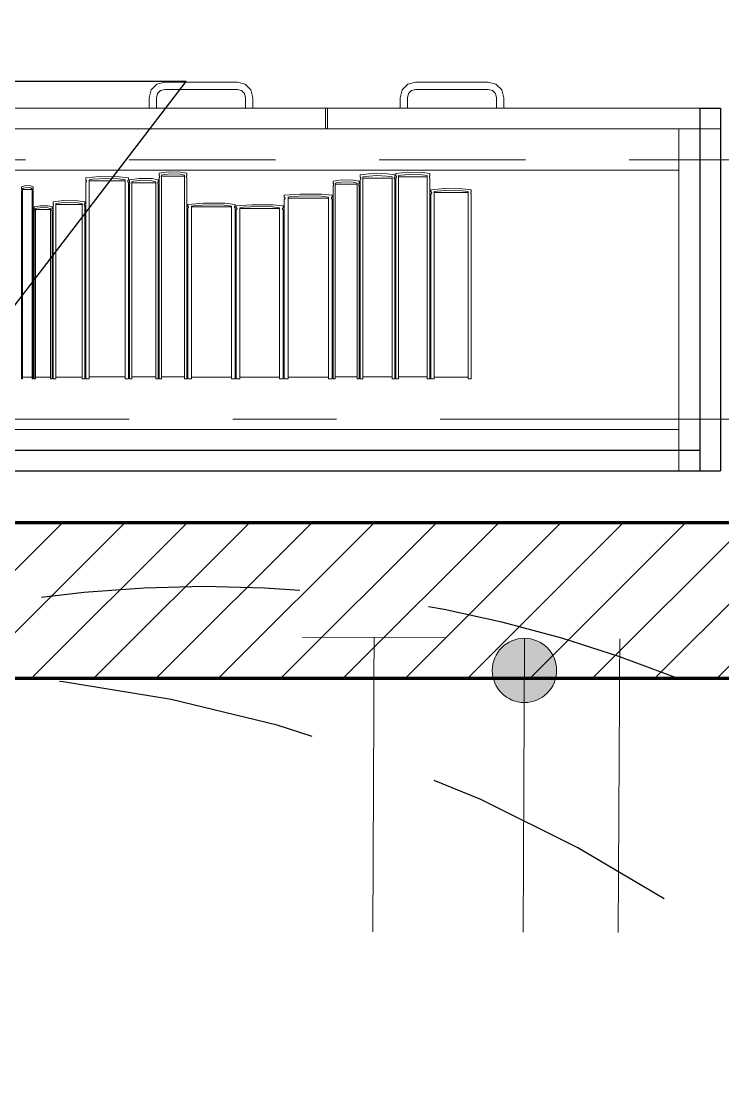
# Model space of a CAD drawing. Header units: inches. Extents: x -19 to 5698, y -728 to 92.
# Drawn here: x 325.341 to 326.018, y 29.315 to 30.334 of the extents above; entities that cross this region are included whole.
import ezdxf

# ---------------------------------------------------------------- set-up
doc = ezdxf.new("R2010")
doc.units = ezdxf.units.IN
doc.header["$MEASUREMENT"] = 0
doc.set_wipeout_variables(frame=1)
for name, pattern in [('HIDDEN', [0.375, 0.25, -0.125]), ('Hidden Line', [0.195611, 0.141111, -0.0545]), ('Punto & Raya', [0.65, 0.5, -0.075, 0, -0.075]), ('RAYITAS', [0.375, 0.25, -0.125]), ('Wipeout_Contour', [1, 0, -1])]:
    doc.linetypes.add(name, pattern=pattern)
doc.layers.get('0').update_dxf_attribs({"color": 61})
for name, color, linetype, lineweight in [('00 conduct tomacorr', 120, 'HIDDEN', 30), ('T-TECHO-E', 150, 'Continuous', 20), ('TOMACORRIENTE', 22, 'RAYITAS', 9)]:
    doc.layers.add(name, color=color, linetype=linetype, lineweight=lineweight)
for name, color, linetype in [('02 _ ARQ _ ALB _ Ejes Generales', 251, 'Continuous'), ('02 _ ARQ _ ZON _ Espacio.3D', 7, 'Continuous'), ('08 _ STR _ EXT _ 09 Vigas', 251, 'Continuous'), ('Estructura - 04 MURO', 7, 'Continuous'), ('Interior - Mobiliario', 7, 'Continuous'), ('Notas - Etiquetas', 7, 'Continuous')]:
    doc.layers.add(name, color=color, linetype=linetype)
doc.dimstyles.new('Estilo_Generado__8', dxfattribs={"dimtxt": 0.18, "dimasz": 0.0912, "dimexe": 0.18, "dimexo": 0.0625, "dimgap": 0, "dimtad": 0, "dimtih": 1, "dimtoh": 1, "dimdec": 4, "dimzin": 0, "dimdsep": 46, "dimcen": 0.09, "dimadec": 0, "dimazin": 0, "dimtfac": 1, "dimtdec": 4, "dimtmove": 0, "dimatfit": 3, "dimldrblk": 'ARROWHEAD_5', "dimfxl": 1, "dimtolj": 1, "dimtzin": 0, "dimarcsym": 0})

# ---------------------------------------------------------------- blocks, each defined once
blk = doc.blocks.new('ARROWHEAD_5')
at = {"linetype": 'Continuous', "lineweight": 0}
blk.add_hatch(color=0, dxfattribs=at).paths.add_polyline_path([(-1, 0.2679), (0, 0), (-1, -0.2679)])
at = {"color": 0, "linetype": 'Continuous', "lineweight": 0}
blk.add_line((0, 0), (-1, 0), dxfattribs=at)
blk = doc.blocks.new('a')
at = {"layer": 'TOMACORRIENTE', "ltscale": 0.05}
h = blk.add_hatch(color=4, dxfattribs=at)
edge = h.paths.add_edge_path()
edge.add_arc((0, 0.0752), 0.02106, 0, 360)
at = {"layer": 'TOMACORRIENTE', "color": 4}
for p, q in [((-0.14553, 0.09625), (-0.0515, 0.09625)), ((-0.09851, 0.09625), (-0.09851, -0.09657)), ((0, 0.09625), (0, -0.09625)), ((0.06232, -0.09625), (0.06232, 0.09625))]:
    blk.add_line(p, q, dxfattribs=at)
blk.add_circle((0, 0.0752), 0.02106, dxfattribs=at)
blk = doc.blocks.new('CABLE 3FACE')
at = {"layer": 'T-TECHO-E', "rotation": 59.94170052614085}
blk.add_blockref('a', (0, 0), dxfattribs=at)

msp = doc.modelspace()

# ---------------------------------------------------------------- linework, layer by layer
at = {"layer": '02 _ ARQ _ ZON _ Espacio.3D', "color": 254, "linetype": 'Continuous', "lineweight": 0, "flags": 128}
for points in [[(322.07, 31), (322.07, 29.7), (328.0701, 29.7), (328.0701, 30.2), (328.57, 30.2), (328.5701, 30.7), (328.92, 30.7), (328.92, 31.899), (330.2701, 31.899), (330.2701, 32.9963), (328.92, 32.9963), (328.9203, 36.3463), (321.57, 36.3463), (321.57, 39.4), (321.17, 39.4), (321.17, 39.75), (317.27, 39.75), (317.27, 29.75), (320.97, 29.75), (320.97, 30.2), (321.57, 30.2), (321.57, 31)], [(324.1701, 26.9), (328.57, 26.9), (328.57, 27), (328.9201, 27), (328.9201, 29.7), (324.32, 29.7), (324.3201, 27.8), (324.1701, 27.8)]]:
    msp.add_lwpolyline(points, close=True, dxfattribs=at)
at = {"layer": 'Interior - Mobiliario', "color": 175, "linetype": 'Continuous', "lineweight": 13}
for p, q in [((325.4724, 30.273), (325.4669, 30.2675)), ((325.4799, 30.275), (325.4724, 30.273)), ((325.5499, 30.275), (325.4799, 30.275)), ((325.5574, 30.273), (325.5499, 30.275)), ((325.5629, 30.2675), (325.5574, 30.273)), ((325.7089, 30.2675), (325.7144, 30.273)), ((325.7144, 30.273), (325.7219, 30.275)), ((325.7219, 30.275), (325.7919, 30.275)), ((325.7919, 30.275), (325.7994, 30.273)), ((325.7994, 30.273), (325.8049, 30.2675)), ((325.4669, 30.2675), (325.4649, 30.26)), ((325.4649, 30.26), (325.4649, 30.25)), ((325.4719, 30.26), (325.473, 30.264)), ((325.4719, 30.25), (325.4719, 30.26)), ((325.473, 30.264), (325.4759, 30.2669)), ((325.4759, 30.2669), (325.4799, 30.268)), ((325.4799, 30.268), (325.5499, 30.268)), ((325.5499, 30.268), (325.5539, 30.2669)), ((325.5539, 30.2669), (325.5568, 30.264)), ((325.5568, 30.264), (325.5579, 30.26)), ((325.5579, 30.26), (325.5579, 30.25)), ((325.5649, 30.26), (325.5629, 30.2675)), ((325.5649, 30.25), (325.5649, 30.26)), ((325.7069, 30.26), (325.7089, 30.2675)), ((325.7069, 30.25), (325.7069, 30.26)), ((325.715, 30.264), (325.7139, 30.26)), ((325.7139, 30.26), (325.7139, 30.25)), ((325.7179, 30.2669), (325.715, 30.264)), ((325.7219, 30.268), (325.7179, 30.2669)), ((325.7919, 30.268), (325.7219, 30.268)), ((325.7959, 30.2669), (325.7919, 30.268)), ((325.7988, 30.264), (325.7959, 30.2669)), ((325.7999, 30.26), (325.7988, 30.264)), ((325.7999, 30.25), (325.7999, 30.26)), ((325.8049, 30.2675), (325.8069, 30.26)), ((325.8069, 30.26), (325.8069, 30.25)), ((325.2759, 30.25), (325.6349, 30.25)), ((325.4649, 30.25), (325.4719, 30.25)), ((325.5579, 30.25), (325.5649, 30.25)), ((325.6349, 30.25), (325.6349, 30.23)), ((325.6369, 30.25), (325.6369, 30.23)), ((325.7139, 30.25), (325.7069, 30.25)), ((325.8069, 30.25), (325.7999, 30.25)), ((325.9959, 30.23), (324.5359, 30.23)), ((325.9759, 30.23), (324.5559, 30.23)), ((325.2759, 30.23), (325.6349, 30.23)), ((325.9759, 30.19), (325.9759, 30.23)), ((325.9959, 29.92), (325.9959, 30.23)), ((324.5559, 30.19), (325.9759, 30.19)), ((325.4834, 30.1886), (325.4745, 30.1872)), ((325.4953, 30.1883), (325.4834, 30.1886)), ((325.5011, 30.1872), (325.4953, 30.1883)), ((325.9759, 29.94), (325.9759, 30.19)), ((325.4174, 30.184), (325.4037, 30.1827)), ((325.4037, 30.1827), (325.4037, 30.1805)), ((325.4037, 30.1805), (325.4039, 30.1804)), ((325.4039, 30.1785), (325.4037, 30.1784)), ((325.4037, 30.1784), (325.4037, 29.9887)), ((325.4039, 30.1804), (325.4042, 30.1801)), ((325.4041, 30.1788), (325.4039, 30.1785)), ((325.4043, 30.179), (325.4041, 30.1788)), ((325.4042, 30.1801), (325.4043, 30.1799)), ((325.4043, 30.1799), (325.4044, 30.1796)), ((325.4044, 30.1793), (325.4043, 30.179)), ((325.4044, 30.1796), (325.4044, 30.1793)), ((325.407, 30.1807), (325.4101, 30.1813)), ((325.407, 29.9887), (325.407, 30.1807)), ((325.4416, 30.1797), (325.407, 30.1797)), ((325.4101, 30.1813), (325.4227, 30.1821)), ((325.4358, 30.1837), (325.4174, 30.184)), ((325.4227, 30.1821), (325.4354, 30.1816)), ((325.4354, 30.1816), (325.4416, 30.1807)), ((325.4449, 30.1827), (325.4358, 30.1837)), ((325.4416, 30.1807), (325.4416, 29.9887)), ((325.4442, 30.1796), (325.4443, 30.1799)), ((325.4442, 30.1794), (325.4442, 30.1796)), ((325.4442, 30.1791), (325.4442, 30.1794)), ((325.4444, 30.1788), (325.4442, 30.1791)), ((325.4443, 30.1799), (325.4444, 30.1802)), ((325.4444, 30.1802), (325.4447, 30.1804)), ((325.4446, 30.1786), (325.4444, 30.1788)), ((325.4449, 30.1784), (325.4446, 30.1786)), ((325.4447, 30.1804), (325.4449, 30.1805)), ((325.4449, 30.1805), (325.4449, 30.1827)), ((325.4449, 29.9887), (325.4449, 30.1784)), ((325.4551, 30.1821), (325.4459, 30.1808)), ((325.4459, 30.1808), (325.4459, 30.1787)), ((325.4459, 30.1787), (325.446, 30.1786)), ((325.446, 30.1786), (325.4462, 30.1783)), ((325.4462, 30.1783), (325.4463, 30.1781)), ((325.4481, 30.1789), (325.4502, 30.1795)), ((325.4481, 29.9887), (325.4481, 30.1789)), ((325.4502, 30.1795), (325.4586, 30.1803)), ((325.4675, 30.1819), (325.4551, 30.1821)), ((325.4586, 30.1803), (325.4672, 30.1798)), ((325.4672, 30.1798), (325.4713, 30.1789)), ((325.4735, 30.1808), (325.4675, 30.1819)), ((325.4713, 30.1789), (325.4713, 29.9887)), ((325.4731, 30.1781), (325.4732, 30.1784)), ((325.4731, 30.1778), (325.4731, 30.1781)), ((325.4732, 30.1784), (325.4734, 30.1786)), ((325.4734, 30.1786), (325.4735, 30.1787)), ((325.4735, 30.1787), (325.4735, 30.1808)), ((325.4745, 30.1872), (325.4745, 30.1851)), ((325.4745, 30.1851), (325.4747, 30.1849)), ((325.4746, 30.183), (325.4745, 30.1829)), ((325.4745, 30.1829), (325.4745, 29.9887)), ((325.4748, 30.1832), (325.4746, 30.183)), ((325.4747, 30.1849), (325.4748, 30.1847)), ((325.4748, 30.1847), (325.4749, 30.1844)), ((325.4749, 30.1835), (325.4748, 30.1832)), ((325.4749, 30.1844), (325.475, 30.1841)), ((325.475, 30.1838), (325.4749, 30.1835)), ((325.475, 30.1841), (325.475, 30.1838)), ((325.4766, 30.1852), (325.4787, 30.1858)), ((325.4766, 29.9887), (325.4766, 30.1852)), ((325.499, 30.1843), (325.4766, 30.1843)), ((325.4787, 30.1858), (325.4868, 30.1867)), ((325.4868, 30.1867), (325.495, 30.1862)), ((325.495, 30.1862), (325.499, 30.1852)), ((325.499, 30.1852), (325.499, 29.9887)), ((325.5006, 30.1839), (325.5007, 30.1842)), ((325.5007, 30.1836), (325.5006, 30.1839)), ((325.5007, 30.1844), (325.5008, 30.1847)), ((325.5007, 30.1842), (325.5007, 30.1844)), ((325.5008, 30.1833), (325.5007, 30.1836)), ((325.5008, 30.1847), (325.501, 30.185)), ((325.501, 30.183), (325.5008, 30.1833)), ((325.501, 30.185), (325.5011, 30.1851)), ((325.5011, 30.1829), (325.501, 30.183)), ((325.5011, 30.1851), (325.5011, 30.1872)), ((325.5011, 29.9887), (325.5011, 30.1829)), ((325.6508, 30.1807), (325.6424, 30.1794)), ((325.6424, 30.1794), (325.6424, 30.1773)), ((325.6444, 30.1775), (325.6463, 30.1781)), ((325.6463, 30.1781), (325.654, 30.1789)), ((325.662, 30.1805), (325.6508, 30.1807)), ((325.654, 30.1789), (325.6617, 30.1784)), ((325.6617, 30.1784), (325.6655, 30.1775)), ((325.6675, 30.1794), (325.662, 30.1805)), ((325.6675, 30.1773), (325.6675, 30.1794)), ((325.6796, 30.1868), (325.6685, 30.1855)), ((325.6685, 30.1855), (325.6685, 30.1833)), ((325.6685, 30.1833), (325.6687, 30.1832)), ((325.6686, 30.1812), (325.6685, 30.1811)), ((325.6685, 30.1811), (325.6685, 29.9887)), ((325.6688, 30.1815), (325.6686, 30.1812)), ((325.6687, 30.1832), (325.6688, 30.1829)), ((325.6688, 30.1829), (325.669, 30.1826)), ((325.6689, 30.1818), (325.6688, 30.1815)), ((325.669, 30.1821), (325.6689, 30.1818)), ((325.669, 30.1826), (325.669, 30.1823)), ((325.669, 30.1823), (325.669, 30.1821)), ((325.6711, 30.1835), (325.6737, 30.1841)), ((325.6711, 29.9887), (325.6711, 30.1835)), ((325.6992, 30.1825), (325.6711, 30.1825)), ((325.6737, 30.1841), (325.6839, 30.1849)), ((325.6945, 30.1865), (325.6796, 30.1868)), ((325.6839, 30.1849), (325.6942, 30.1844)), ((325.6942, 30.1844), (325.6992, 30.1835)), ((325.7019, 30.1855), (325.6945, 30.1865)), ((325.6992, 30.1835), (325.6992, 29.9887)), ((325.7013, 30.1824), (325.7014, 30.1827)), ((325.7013, 30.1821), (325.7013, 30.1824)), ((325.7014, 30.1818), (325.7013, 30.1821)), ((325.7014, 30.1827), (325.7015, 30.183)), ((325.7015, 30.1816), (325.7014, 30.1818)), ((325.7015, 30.183), (325.7017, 30.1832)), ((325.7017, 30.1813), (325.7015, 30.1816)), ((325.7017, 30.1832), (325.7019, 30.1833)), ((325.7019, 30.1811), (325.7017, 30.1813)), ((325.7019, 30.1833), (325.7019, 30.1855)), ((325.7019, 29.9887), (325.7019, 30.1811)), ((325.7138, 30.1881), (325.7029, 30.1868)), ((325.7029, 30.1868), (325.7029, 30.1846)), ((325.7029, 30.1846), (325.703, 30.1845)), ((325.703, 30.1825), (325.7029, 30.1824)), ((325.7029, 30.1824), (325.7029, 29.9887)), ((325.703, 30.1845), (325.7032, 30.1842)), ((325.7032, 30.1828), (325.703, 30.1825)), ((325.7032, 30.1842), (325.7034, 30.1839)), ((325.7033, 30.1831), (325.7032, 30.1828)), ((325.7034, 30.1833), (325.7033, 30.1831)), ((325.7034, 30.1839), (325.7034, 30.1836)), ((325.7034, 30.1836), (325.7034, 30.1833)), ((325.7055, 30.1848), (325.708, 30.1854)), ((325.7055, 29.9887), (325.7055, 30.1848)), ((325.7331, 30.1838), (325.7055, 30.1838)), ((325.708, 30.1854), (325.7181, 30.1862)), ((325.7285, 30.1879), (325.7138, 30.1881)), ((325.7181, 30.1862), (325.7282, 30.1857)), ((325.7282, 30.1857), (325.7331, 30.1848)), ((325.7357, 30.1868), (325.7285, 30.1879)), ((325.7331, 30.1848), (325.7331, 29.9887)), ((325.7352, 30.1837), (325.7353, 30.184)), ((325.7352, 30.1834), (325.7352, 30.1837)), ((325.7352, 30.1831), (325.7352, 30.1834)), ((325.7354, 30.1828), (325.7352, 30.1831)), ((325.7353, 30.184), (325.7354, 30.1843)), ((325.7354, 30.1843), (325.7356, 30.1845)), ((325.7356, 30.1826), (325.7354, 30.1828)), ((325.7356, 30.1845), (325.7357, 30.1846)), ((325.7357, 30.1824), (325.7356, 30.1826)), ((325.7357, 30.1846), (325.7357, 30.1868)), ((325.7357, 29.9887), (325.7357, 30.1824)), ((325.3455, 30.1753), (325.3418, 30.1741)), ((325.3418, 30.1741), (325.3418, 30.172)), ((325.3418, 30.172), (325.3419, 30.1719)), ((325.3419, 30.1701), (325.3418, 30.17)), ((325.3418, 30.17), (325.3418, 29.9887)), ((325.3419, 30.1719), (325.342, 30.1717)), ((325.342, 30.1706), (325.3419, 30.1703)), ((325.3419, 30.1703), (325.3419, 30.1701)), ((325.342, 30.1717), (325.342, 30.1714)), ((325.342, 30.1714), (325.342, 30.1711)), ((325.342, 30.1711), (325.342, 30.1708)), ((325.342, 30.1708), (325.342, 30.1706)), ((325.3427, 30.1722), (325.3436, 30.1728)), ((325.3427, 29.9887), (325.3427, 30.1722)), ((325.352, 30.1713), (325.3427, 30.1713)), ((325.3436, 30.1728), (325.3469, 30.1735)), ((325.3504, 30.1751), (325.3455, 30.1753)), ((325.3469, 30.1735), (325.3503, 30.1731)), ((325.3503, 30.1731), (325.352, 30.1722)), ((325.3528, 30.1741), (325.3504, 30.1751)), ((325.352, 30.1722), (325.352, 29.9887)), ((325.3527, 30.1717), (325.3528, 30.1719)), ((325.3527, 30.1715), (325.3527, 30.1717)), ((325.3527, 30.1712), (325.3527, 30.1715)), ((325.3527, 30.1709), (325.3527, 30.1712)), ((325.3527, 30.1706), (325.3527, 30.1709)), ((325.3527, 30.1704), (325.3527, 30.1706)), ((325.3528, 30.1701), (325.3527, 30.1704)), ((325.3528, 30.172), (325.3528, 30.1741)), ((325.3528, 30.1719), (325.3528, 30.172)), ((325.3528, 30.17), (325.3528, 30.1701)), ((325.3528, 29.9887), (325.3528, 30.17)), ((325.446, 30.1767), (325.4459, 30.1766)), ((325.4459, 30.1766), (325.4459, 29.9887)), ((325.4461, 30.1769), (325.446, 30.1767)), ((325.4462, 30.1772), (325.4461, 30.1769)), ((325.4463, 30.1775), (325.4462, 30.1772)), ((325.4463, 30.1781), (325.4463, 30.1778)), ((325.4463, 30.1778), (325.4463, 30.1775)), ((325.4713, 30.1779), (325.4481, 30.1779)), ((325.4731, 30.1776), (325.4731, 30.1778)), ((325.4731, 30.1773), (325.4731, 30.1776)), ((325.4732, 30.177), (325.4731, 30.1773)), ((325.4734, 30.1768), (325.4732, 30.177)), ((325.4735, 30.1766), (325.4734, 30.1768)), ((325.4735, 29.9887), (325.4735, 30.1766)), ((325.6424, 30.1773), (325.6425, 30.1772)), ((325.6425, 30.1753), (325.6424, 30.1752)), ((325.6424, 30.1752), (325.6424, 29.9887)), ((325.6425, 30.1772), (325.6427, 30.1769)), ((325.6427, 30.1756), (325.6425, 30.1753)), ((325.6427, 30.1769), (325.6428, 30.1767)), ((325.6428, 30.1758), (325.6427, 30.1756)), ((325.6428, 30.1767), (325.6428, 30.1764)), ((325.6428, 30.1764), (325.6428, 30.1761)), ((325.6428, 30.1761), (325.6428, 30.1758)), ((325.6444, 29.9887), (325.6444, 30.1775)), ((325.6655, 30.1766), (325.6444, 30.1766)), ((325.6655, 30.1775), (325.6655, 29.9887)), ((325.6671, 30.1767), (325.6672, 30.177)), ((325.6671, 30.1765), (325.6671, 30.1767)), ((325.6671, 30.1762), (325.6671, 30.1765)), ((325.6671, 30.1759), (325.6671, 30.1762)), ((325.6672, 30.1756), (325.6671, 30.1759)), ((325.6672, 30.177), (325.6674, 30.1772)), ((325.6673, 30.1754), (325.6672, 30.1756)), ((325.6675, 30.1752), (325.6673, 30.1754)), ((325.6674, 30.1772), (325.6675, 30.1773)), ((325.6675, 29.9887), (325.6675, 30.1752)), ((325.7497, 30.1724), (325.7367, 30.1712)), ((325.7367, 30.1712), (325.7367, 30.1692)), ((325.7367, 30.1692), (325.7369, 30.1691)), ((325.7369, 30.1691), (325.7372, 30.1688)), ((325.7372, 30.1688), (325.7373, 30.1686)), ((325.7373, 30.1686), (325.7374, 30.1683)), ((325.7374, 30.168), (325.7373, 30.1678)), ((325.7374, 30.1683), (325.7374, 30.168)), ((325.7398, 30.1694), (325.7428, 30.1699)), ((325.7398, 29.9887), (325.7398, 30.1694)), ((325.7725, 30.1685), (325.7398, 30.1685)), ((325.7428, 30.1699), (325.7547, 30.1707)), ((325.7671, 30.1722), (325.7497, 30.1724)), ((325.7547, 30.1707), (325.7667, 30.1702)), ((325.7667, 30.1702), (325.7725, 30.1694)), ((325.7756, 30.1712), (325.7671, 30.1722)), ((325.7725, 30.1694), (325.7725, 29.9887)), ((325.775, 30.1684), (325.7751, 30.1686)), ((325.775, 30.1681), (325.775, 30.1684)), ((325.775, 30.1678), (325.775, 30.1681)), ((325.7751, 30.1686), (325.7752, 30.1689)), ((325.7752, 30.1689), (325.7755, 30.1691)), ((325.7755, 30.1691), (325.7756, 30.1692)), ((325.7756, 30.1692), (325.7756, 30.1712)), ((325.3824, 30.1607), (325.3722, 30.1595)), ((325.3722, 30.1595), (325.3722, 30.1577)), ((325.3722, 30.1577), (325.3724, 30.1575)), ((325.3747, 30.1578), (325.377, 30.1583)), ((325.3747, 29.9887), (325.3747, 30.1578)), ((325.377, 30.1583), (325.3863, 30.1591)), ((325.396, 30.1605), (325.3824, 30.1607)), ((325.3863, 30.1591), (325.3957, 30.1586)), ((325.3957, 30.1586), (325.4003, 30.1578)), ((325.4027, 30.1595), (325.396, 30.1605)), ((325.4003, 30.1578), (325.4003, 29.9887)), ((325.4026, 30.1576), (325.4027, 30.1577)), ((325.4027, 30.1577), (325.4027, 30.1595)), ((325.5173, 30.1583), (325.5021, 30.1571)), ((325.5378, 30.1581), (325.5173, 30.1583)), ((325.5478, 30.1571), (325.5378, 30.1581)), ((325.6105, 30.167), (325.5951, 30.1659)), ((325.5951, 30.1659), (325.5951, 30.1639)), ((325.5951, 30.1639), (325.5954, 30.1638)), ((325.5953, 30.1621), (325.5951, 30.162)), ((325.5951, 30.162), (325.5951, 29.9887)), ((325.5956, 30.1623), (325.5953, 30.1621)), ((325.5954, 30.1638), (325.5956, 30.1636)), ((325.5956, 30.1636), (325.5958, 30.1633)), ((325.5958, 30.1625), (325.5956, 30.1623)), ((325.5958, 30.1633), (325.5959, 30.163)), ((325.5959, 30.1628), (325.5958, 30.1625)), ((325.5959, 30.163), (325.5959, 30.1628)), ((325.5988, 30.1641), (325.6023, 30.1646)), ((325.5988, 29.9887), (325.5988, 30.1641)), ((325.6377, 30.1632), (325.5988, 30.1632)), ((325.6023, 30.1646), (325.6165, 30.1653)), ((325.6313, 30.1668), (325.6105, 30.167)), ((325.6165, 30.1653), (325.6308, 30.1649)), ((325.6308, 30.1649), (325.6377, 30.1641)), ((325.6414, 30.1659), (325.6313, 30.1668)), ((325.6377, 30.1641), (325.6377, 29.9887)), ((325.6406, 30.1628), (325.6407, 30.1631)), ((325.6407, 30.1626), (325.6406, 30.1628)), ((325.6407, 30.1631), (325.6408, 30.1634)), ((325.6409, 30.1623), (325.6407, 30.1626)), ((325.6408, 30.1634), (325.641, 30.1636)), ((325.6412, 30.1621), (325.6409, 30.1623)), ((325.641, 30.1636), (325.6412, 30.1638)), ((325.6412, 30.1638), (325.6414, 30.1639)), ((325.6414, 30.162), (325.6412, 30.1621)), ((325.6414, 30.1639), (325.6414, 30.1659)), ((325.6414, 29.9887), (325.6414, 30.162)), ((325.7369, 30.1673), (325.7367, 30.1672)), ((325.7367, 30.1672), (325.7367, 29.9887)), ((325.7371, 30.1675), (325.7369, 30.1673)), ((325.7373, 30.1678), (325.7371, 30.1675)), ((325.7752, 30.1676), (325.775, 30.1678)), ((325.7754, 30.1673), (325.7752, 30.1676)), ((325.7756, 30.1672), (325.7754, 30.1673)), ((325.7756, 29.9887), (325.7756, 30.1672)), ((325.3596, 30.1558), (325.3538, 30.1547)), ((325.3538, 30.1547), (325.3538, 30.1529)), ((325.3538, 30.1529), (325.3539, 30.1527)), ((325.3539, 30.1511), (325.3538, 30.151)), ((325.3538, 30.151), (325.3538, 29.9887)), ((325.3539, 30.1527), (325.354, 30.1525)), ((325.354, 30.1513), (325.3539, 30.1511)), ((325.354, 30.1525), (325.3541, 30.1523)), ((325.3541, 30.1516), (325.354, 30.1513)), ((325.3541, 30.1523), (325.3541, 30.152)), ((325.3541, 30.152), (325.3541, 30.1518)), ((325.3541, 30.1518), (325.3541, 30.1516)), ((325.3552, 30.153), (325.3566, 30.1535)), ((325.3552, 29.9887), (325.3552, 30.153)), ((325.3698, 30.1522), (325.3552, 30.1522)), ((325.3566, 30.1535), (325.3619, 30.1542)), ((325.3674, 30.1556), (325.3596, 30.1558)), ((325.3619, 30.1542), (325.3672, 30.1538)), ((325.3672, 30.1538), (325.3698, 30.153)), ((325.3712, 30.1547), (325.3674, 30.1556)), ((325.3698, 30.153), (325.3698, 29.9887)), ((325.3709, 30.1521), (325.371, 30.1523)), ((325.3709, 30.1519), (325.3709, 30.1521)), ((325.371, 30.1516), (325.3709, 30.1519)), ((325.371, 30.1526), (325.3711, 30.1528)), ((325.371, 30.1523), (325.371, 30.1526)), ((325.371, 30.1514), (325.371, 30.1516)), ((325.3711, 30.1512), (325.371, 30.1514)), ((325.3711, 30.1528), (325.3712, 30.1529)), ((325.3712, 30.151), (325.3711, 30.1512)), ((325.3712, 30.1529), (325.3712, 30.1547)), ((325.3712, 29.9887), (325.3712, 30.151)), ((325.3723, 30.1559), (325.3722, 30.1558)), ((325.3722, 30.1558), (325.3722, 29.9887)), ((325.3725, 30.1561), (325.3723, 30.1559)), ((325.3724, 30.1575), (325.3725, 30.1573)), ((325.3725, 30.1573), (325.3727, 30.1571)), ((325.3726, 30.1563), (325.3725, 30.1561)), ((325.3727, 30.1566), (325.3726, 30.1563)), ((325.3727, 30.1571), (325.3727, 30.1568)), ((325.3727, 30.1568), (325.3727, 30.1566)), ((325.4003, 30.157), (325.3747, 30.157)), ((325.4022, 30.1569), (325.4023, 30.1571)), ((325.4022, 30.1566), (325.4022, 30.1569)), ((325.4023, 30.1564), (325.4022, 30.1566)), ((325.4023, 30.1571), (325.4024, 30.1574)), ((325.4024, 30.1562), (325.4023, 30.1564)), ((325.4024, 30.1574), (325.4026, 30.1576)), ((325.4026, 30.1559), (325.4024, 30.1562)), ((325.4027, 30.1558), (325.4026, 30.1559)), ((325.4027, 29.9887), (325.4027, 30.1558)), ((325.5021, 30.1571), (325.5021, 30.1553)), ((325.5021, 30.1553), (325.5023, 30.1552)), ((325.5023, 30.1535), (325.5021, 30.1535)), ((325.5021, 30.1535), (325.5021, 29.9887)), ((325.5023, 30.1552), (325.5026, 30.155)), ((325.5025, 30.1538), (325.5023, 30.1535)), ((325.5027, 30.154), (325.5025, 30.1538)), ((325.5026, 30.155), (325.5028, 30.1547)), ((325.5028, 30.1542), (325.5027, 30.154)), ((325.5028, 30.1547), (325.5029, 30.1545)), ((325.5029, 30.1545), (325.5028, 30.1542)), ((325.5058, 30.1555), (325.5092, 30.156)), ((325.5058, 29.9887), (325.5058, 30.1555)), ((325.5442, 30.1546), (325.5058, 30.1546)), ((325.5092, 30.156), (325.5232, 30.1567)), ((325.5232, 30.1567), (325.5373, 30.1562)), ((325.5373, 30.1562), (325.5442, 30.1555)), ((325.5442, 30.1555), (325.5442, 29.9887)), ((325.5471, 30.1545), (325.5472, 30.1548)), ((325.5471, 30.1543), (325.5471, 30.1545)), ((325.5471, 30.154), (325.5471, 30.1543)), ((325.5473, 30.1538), (325.5471, 30.154)), ((325.5472, 30.1548), (325.5474, 30.155)), ((325.5476, 30.1536), (325.5473, 30.1538)), ((325.5474, 30.155), (325.5476, 30.1552)), ((325.5476, 30.1552), (325.5478, 30.1553)), ((325.5478, 30.1535), (325.5476, 30.1536)), ((325.5478, 30.1553), (325.5478, 30.1571)), ((325.5478, 29.9887), (325.5478, 30.1535)), ((325.5639, 30.1567), (325.5488, 30.1556)), ((325.5488, 30.1556), (325.5488, 30.1538)), ((325.5488, 30.1538), (325.5491, 30.1536)), ((325.549, 30.152), (325.5488, 30.1519)), ((325.5488, 30.1519), (325.5488, 29.9887)), ((325.5493, 30.1522), (325.549, 30.152)), ((325.5491, 30.1536), (325.5493, 30.1534)), ((325.5493, 30.1534), (325.5495, 30.1532)), ((325.5495, 30.1524), (325.5493, 30.1522)), ((325.5495, 30.1532), (325.5496, 30.1529)), ((325.5496, 30.1527), (325.5495, 30.1524)), ((325.5496, 30.1529), (325.5496, 30.1527)), ((325.5524, 30.1539), (325.5559, 30.1544)), ((325.5524, 29.9887), (325.5524, 30.1539)), ((325.5905, 30.1531), (325.5524, 30.1531)), ((325.5559, 30.1544), (325.5698, 30.1551)), ((325.5842, 30.1565), (325.5639, 30.1567)), ((325.5698, 30.1551), (325.5837, 30.1547)), ((325.5837, 30.1547), (325.5905, 30.1539)), ((325.5941, 30.1556), (325.5842, 30.1565)), ((325.5905, 30.1539), (325.5905, 29.9887)), ((325.5933, 30.1527), (325.5934, 30.153)), ((325.5934, 30.1525), (325.5933, 30.1527)), ((325.5934, 30.153), (325.5935, 30.1532)), ((325.5936, 30.1523), (325.5934, 30.1525)), ((325.5935, 30.1532), (325.5937, 30.1535)), ((325.5939, 30.1521), (325.5936, 30.1523)), ((325.5937, 30.1535), (325.5939, 30.1537)), ((325.5939, 30.1537), (325.5941, 30.1538)), ((325.5941, 30.1519), (325.5939, 30.1521)), ((325.5941, 30.1538), (325.5941, 30.1556)), ((325.5941, 29.9887), (325.5941, 30.1519)), ((325.3418, 29.9887), (325.3427, 29.9887)), ((325.3427, 29.9905), (325.352, 29.9905)), ((325.352, 29.9887), (325.3528, 29.9887)), ((325.3538, 29.9887), (325.3552, 29.9887)), ((325.3552, 29.9903), (325.3698, 29.9903)), ((325.3698, 29.9887), (325.3712, 29.9887)), ((325.3722, 29.9887), (325.3747, 29.9887)), ((325.3747, 29.9904), (325.4003, 29.9904)), ((325.4003, 29.9887), (325.4027, 29.9887)), ((325.4037, 29.9887), (325.407, 29.9887)), ((325.407, 29.9906), (325.4416, 29.9906)), ((325.4416, 29.9887), (325.4449, 29.9887)), ((325.4459, 29.9887), (325.4481, 29.9887)), ((325.4481, 29.9906), (325.4713, 29.9906)), ((325.4713, 29.9887), (325.4735, 29.9887)), ((325.4745, 29.9887), (325.4766, 29.9887)), ((325.4766, 29.9906), (325.499, 29.9906)), ((325.499, 29.9887), (325.5011, 29.9887)), ((325.5021, 29.9887), (325.5058, 29.9887)), ((325.5058, 29.9903), (325.5442, 29.9903)), ((325.5442, 29.9887), (325.5478, 29.9887)), ((325.5488, 29.9887), (325.5524, 29.9887)), ((325.5524, 29.9903), (325.5905, 29.9903)), ((325.5905, 29.9887), (325.5941, 29.9887)), ((325.5951, 29.9887), (325.5988, 29.9887)), ((325.5988, 29.9904), (325.6377, 29.9904)), ((325.6377, 29.9887), (325.6414, 29.9887)), ((325.6424, 29.9887), (325.6444, 29.9887)), ((325.6444, 29.9906), (325.6655, 29.9906)), ((325.6655, 29.9887), (325.6675, 29.9887)), ((325.6685, 29.9887), (325.6711, 29.9887)), ((325.6711, 29.9906), (325.6992, 29.9906)), ((325.6992, 29.9887), (325.7019, 29.9887)), ((325.7029, 29.9887), (325.7055, 29.9887)), ((325.7055, 29.9906), (325.7331, 29.9906)), ((325.7331, 29.9887), (325.7357, 29.9887)), ((325.7367, 29.9887), (325.7398, 29.9887)), ((325.7398, 29.9905), (325.7725, 29.9905)), ((325.7725, 29.9887), (325.7756, 29.9887)), ((325.9759, 29.94), (324.5559, 29.94)), ((324.5359, 29.92), (325.9959, 29.92))]:
    msp.add_line(p, q, dxfattribs=at)

# ---------------------------------------------------------------- next in the draw order: wipeouts: each hides what was drawn before it
at = {"color": 254, "linetype": 'Wipeout_Contour', "lineweight": 0, "ltscale": 9844.208861}
msp.add_wipeout([(324.32, 29.7), (328.07, 29.7), (328.07, 29.85), (324.32, 29.85)], dxfattribs=at).dxf.layer = 'Estructura - 04 MURO'
at = {"color": 254, "linetype": 'Wipeout_Contour', "lineweight": 0, "ltscale": 9840.49909}
msp.add_wipeout([(325.9959, 29.92), (324.5359, 29.92), (324.5359, 29.9), (325.9959, 29.9)], dxfattribs=at).dxf.layer = 'Interior - Mobiliario'

# ---------------------------------------------------------------- next in the draw order: hatches: boundary and pattern name
at = {"layer": 'Estructura - 04 MURO', "linetype": 'Continuous', "lineweight": 5}
h = msp.add_hatch(dxfattribs=at)
h.set_pattern_fill('LADRILLO_COMÚN_0002', color=250, style=0, pattern_type=2)
h.set_pattern_definition([(45, (277.50006, 1e-08), (-0.030052038, 0.030052038), [])])
h.paths.add_polyline_path([(324.32, 29.7), (328.07, 29.7), (328.07, 29.85), (324.32, 29.85)])

# ---------------------------------------------------------------- next in the draw order: linework, layer by layer
at = {"layer": '00 conduct tomacorr'}
for centre, radius, start, end in [((325.518, 28.5666, -0.0006), 1.2218, 68.0791, 111.9209), ((325.2068, 28.3027, -0.0006), 1.4048, 26.8946, 95.9938)]:
    msp.add_arc(centre, radius, start, end, dxfattribs=at)
at = {"layer": '08 _ STR _ EXT _ 09 Vigas', "color": 251, "linetype": 'Hidden Line', "lineweight": 13, "true_color": 0x636466}
msp.add_line((322.07, 29.7), (328.57, 29.7), dxfattribs=at)
at = {"layer": 'Estructura - 04 MURO', "color": 7, "linetype": 'Continuous', "lineweight": 80, "flags": 128}
for points in [[(328.07, 29.85), (324.17, 29.85)], [(324.32, 29.7), (328.07, 29.7)]]:
    msp.add_lwpolyline(points, dxfattribs=at)
at = {"layer": 'Interior - Mobiliario', "color": 175, "linetype": 'Continuous', "lineweight": 13}
for p, q in [((325.9759, 29.9), (325.9759, 29.94)), ((325.9959, 29.92), (324.5359, 29.92)), ((325.9959, 29.9), (325.9959, 29.92)), ((324.5359, 29.9), (325.9959, 29.9)), ((324.5559, 29.9), (325.9759, 29.9))]:
    msp.add_line(p, q, dxfattribs=at)
at = {"layer": 'Interior - Mobiliario', "color": 175, "linetype": 'Continuous', "lineweight": 30}
for p, q in [((324.5359, 29.92), (325.9959, 29.92)), ((325.9959, 29.92), (325.9959, 29.9)), ((324.5359, 29.9), (325.9959, 29.9))]:
    msp.add_line(p, q, dxfattribs=at)

# ---------------------------------------------------------------- next in the draw order: block references
at = {"layer": '00 conduct tomacorr', "xscale": 1.47256122672843, "yscale": 1.47256122672843, "zscale": 1.47256122672843, "rotation": 299.7894777823319}
msp.add_blockref('CABLE 3FACE', (325.8263, 29.5969), dxfattribs=at)

# ---------------------------------------------------------------- next in the draw order: leaders
at = {"layer": 'Notas - Etiquetas', "color": 144, "linetype": 'Continuous', "lineweight": 13, "annotation_type": 0, "has_hookline": 1, "hookline_direction": 1, "text_width": 0.395}
msp.add_leader([(325.07, 29.715), (325.5005, 30.2756), (324.5678, 30.2756)], dimstyle='Estilo_Generado__8', dxfattribs=at)

# ---------------------------------------------------------------- next in the draw order: wipeouts: each hides what was drawn before it
at = {"color": 254, "linetype": 'Wipeout_Contour', "lineweight": 0, "ltscale": 9843.466945}
msp.add_wipeout([(326.0159, 30.25), (325.9959, 30.25), (325.9959, 29.9), (326.0159, 29.9)], dxfattribs=at).dxf.layer = 'Interior - Mobiliario'

# ---------------------------------------------------------------- next in the draw order: linework, layer by layer
at = {"layer": '02 _ ARQ _ ALB _ Ejes Generales', "color": 251, "linetype": 'Punto & Raya', "lineweight": 13, "true_color": 0x636466}
msp.add_line((283.3455, 29.95), (332.07, 29.95), dxfattribs=at)
at = {"layer": '08 _ STR _ EXT _ 09 Vigas', "color": 251, "linetype": 'Hidden Line', "lineweight": 13, "true_color": 0x636466}
msp.add_line((322.07, 30.2), (328.57, 30.2), dxfattribs=at)
at = {"layer": 'Interior - Mobiliario', "color": 175, "linetype": 'Continuous', "lineweight": 13}
for p, q in [((324.5159, 30.25), (326.0159, 30.25)), ((325.9959, 30.25), (324.5359, 30.25)), ((325.9959, 30.25), (324.5359, 30.25)), ((325.9959, 30.25), (325.6369, 30.25)), ((326.0159, 30.25), (325.9959, 30.25)), ((325.9959, 30.25), (325.9959, 29.9)), ((325.9959, 29.9), (325.9959, 30.25)), ((325.9959, 29.92), (325.9959, 30.25)), ((325.9959, 30.25), (325.9959, 30.23)), ((326.0159, 29.9), (326.0159, 30.25)), ((326.0159, 30.25), (326.0159, 29.9)), ((325.9959, 30.23), (324.5359, 30.23)), ((325.9959, 30.23), (324.5359, 30.23)), ((325.9959, 30.23), (325.6369, 30.23)), ((326.0159, 30.23), (325.9759, 30.23)), ((325.9959, 29.92), (325.9959, 30.23)), ((325.9959, 29.92), (325.9959, 30.23)), ((326.0159, 29.9), (326.0159, 30.23)), ((324.5359, 29.92), (325.9959, 29.92)), ((324.5359, 29.92), (325.9959, 29.92)), ((324.5359, 29.92), (325.9959, 29.92)), ((326.0159, 29.9), (324.5159, 29.9)), ((324.5359, 29.9), (325.9959, 29.9)), ((325.9759, 29.9), (326.0159, 29.9)), ((325.9959, 29.9), (326.0159, 29.9))]:
    msp.add_line(p, q, dxfattribs=at)
at = {"layer": 'Interior - Mobiliario', "color": 175, "linetype": 'Continuous', "lineweight": 30}
for p, q in [((325.9959, 30.25), (325.9959, 29.9)), ((325.9959, 30.25), (326.0159, 30.25)), ((326.0159, 30.25), (326.0159, 29.9)), ((325.9959, 29.9), (326.0159, 29.9))]:
    msp.add_line(p, q, dxfattribs=at)

doc.saveas('drawing.dxf')
